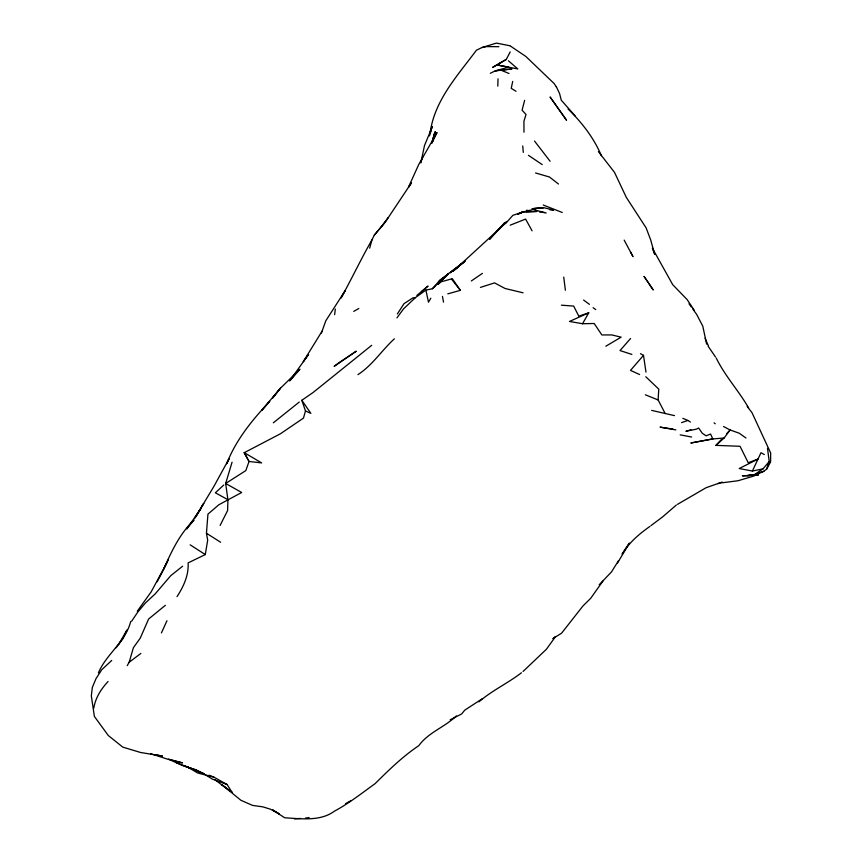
<?xml version="1.0" encoding="UTF-8"?>
<svg xmlns="http://www.w3.org/2000/svg" width="862" height="862" viewBox="0 0 862 862"><rect width="100%" height="100%" fill="white"/><g stroke="black" fill="none" stroke-linecap="round" stroke-linejoin="round"><path stroke-width="1.29" d="M232.061 462.194L225.661 483.474L227.913 499.712L227.611 510.519L220.112 525.432M497.805 86.114L498.031 78.787M674.493 415.624L665.152 413.501L658.126 399.957L658.762 389.128L645.789 376.748M177.022 596.644C183.52 586.666 188.918 575.073 188.11 562.897L205.285 554.578L207.688 540.151L206.449 533.255L207.936 514.151L218.819 504.787L241.683 492.493L225.661 483.474L245.832 470.587L249.043 461.461L244.291 452.669L280.409 433.791L303.467 418.102L305.482 410.958L301.829 400.291L313.197 392.425L371.705 345.306M334.639 314.641L335.307 309.059M93.829 708.047C95.434 697.832 101.102 688.932 108.073 681.508M432.918 141.217L434.448 133.545L431.851 143.017M420.828 162.929L424.503 145.527L432.422 126.445L430.213 132.145C434.965 99.766 457.7 75.414 476.406 50.244L481.955 47.539L496.469 43.1L509.776 45.74M512.707 81.416L511.241 88.355L515.993 91.264M524.635 100.304L522.092 110.185L526.046 114.517L523.924 121.24L523.988 132.209M369.669 248.181L371.953 239.895L374.291 235.143L385.54 221.728L411.476 182.787L408.642 187.226M127.231 665.647L129.16 662.253L133.384 647.728L140.28 638.085L148.609 619.024L165.375 605.296M431.905 142.941L435.288 131.584L432.002 142.532M429.481 135.894L431.323 129.99M751.222 474.682L747.408 475.673L758.582 474.843L742.397 475.846C750.748 475.673 760.015 474.671 766.609 469.154L769.227 461.526L767.503 448.326M420.925 162.056L422.66 157.132M321.429 333.012L325.804 320.793L345.091 290.774L341.417 297.412M168.381 559.686L163.381 569.825C171.301 551.799 179.576 533.89 194.058 519.894L186.72 528.956L201.331 507.901L195.006 517.836L203.637 503.548L195.006 517.836M130.722 621.448C125.486 642.071 106.371 653.956 98.387 672.888M226.695 463.745C235.886 439.889 252.383 419.837 269.687 401.39L261.649 410.506L279.838 388.816L299.911 369.238L290.472 380.067M408.48 187.129L418.781 164.437L437.023 132.511L432.713 141.497M227.148 462.969L229.141 458.584L213.916 486.383L201.374 507.222M161.431 632.902L166.959 620.748M721.257 439.588L715.945 445.363L740.027 446.29L748.248 462.754L758.01 459.058L739.219 468.54L752.386 471.04L760.984 452.722L764.282 454.554M371.953 239.895C360.962 259.053 351.61 279.029 340.824 298.371M166.668 563.188L151.119 591.925L137.295 611.19M506.285 59.424L492.644 67.398L506.285 59.424L510.196 51.903M157.132 581.818L163.22 570.288M766.609 469.154L770.585 462.021L770.671 453.024L752.02 412.715L747.16 406.401M588.746 312.831L569.491 321.451L582.54 323.735L588.746 312.831L578.801 316.171L573.672 306.075L561.388 305.18M617.558 562.951L628.872 543.933M430.828 298.198L428.479 302.185L425.893 290.095L432.368 288.759L436.129 285.322M322.237 330.9L303.273 361.674L308.542 354.476L289.567 380.972M118.794 644.162L127.037 629.982L122.857 638.785L116.079 647.793M618.528 560.656L611.503 571.905L599.209 584.759M131.681 621.146L137.694 612.203L145.29 603.12L155.235 593.843L170.784 575.644L182.636 566.205M397.371 313.919L403.966 303.704L412.963 297.853L415.43 297.616L425.893 290.095M629.303 543.071L622.116 554.126C628.98 542.737 639.065 533.998 649.851 526.466M602.915 581.063L590.772 598.217L582.874 606.072L561.582 633.204L552.79 638.645M396.94 317.862L403.556 308.855L415.43 297.616M715.945 445.363L724.112 438.015L730.103 429.966L739.24 433.22L745.942 438.015M381.413 226.641L388.202 217.558M291.356 378.871L295.267 374M374.291 235.143L385.54 221.728M754.056 474.843L762.989 468.874L769.227 461.526M640.466 353.711L643.505 355.349L630.51 370.391L639.593 374.528M432.368 288.759L439.846 280.161L465.135 261.046L453.24 270.916L456.828 268.147M630.564 338.518L620.015 350.554L631.878 354.422M505.574 223.603L512.836 215.36L522.792 212.03L533.222 209.552L546.152 213M726.569 433.812L730.103 429.966L723.552 426.528M437.831 284.503L448.434 273.566L437.831 284.503L441.172 281.788L452.313 278.706L460.362 290.332L447.798 293.856M523.051 671.466L546.411 649.248L555.43 636.727L553.415 638.322M394.365 338.82C381.769 350.36 372.503 365.165 357.935 374.647M504.863 223.797L457 267.694L450.266 272.726M111.715 660.454L101.759 669.731L95.994 678.663L92.331 687.413L91.329 695.946L94.389 716.441L108.3 735.523L122.792 747.128L140.452 752.451L162.519 756.114L156.194 754.789M223.764 485.037L215.349 492.773L227.913 499.712M499.938 228.602L497.126 231.178L504.723 222.795L506.975 221.448M676.358 505.024L662.544 516.952L650.907 525.669M482.429 698.651L464.79 710.126L461.601 713.995L450.158 719.792M416.885 295.44L428.058 286.065L421.346 291.668M453.24 270.916L464.564 261.531L450.373 272.586M508.429 60.803L517.803 68.928L497.622 65.103L501.102 62.376M299.276 402.037L273.319 422.811M448.348 274.159L439.124 281.131M478.938 701.862C491.976 690.494 507.793 683.286 521.456 672.769M129.16 662.253L140.862 653.439M440.126 280.462L444.167 277.521M471.32 280.969L482.397 273.373M456.386 715.891C444.803 727.194 428.554 732.226 418.803 745.652C402.608 756.534 388.762 770.111 375.078 783.666C361.792 793.223 348.894 803.395 334.424 811.174C320.438 821.529 301.15 818.749 284.708 817.769L272.748 810.032M677.467 504.367L706.021 487.752L722.216 482.041M520.54 213.377L522.792 212.03L536.875 211.449L526.089 211.783M605.846 346.212L621.125 337.171L611.848 334.93L601.859 334.941L594.198 323.498L582.54 323.735M353.732 311.376L358.807 308.488M345.576 803.664L351.049 800.572M517.696 214.239L522.307 211.901M490.338 73.302L495.23 70.846L508.742 67.107L497.622 65.103M517.943 214.304L522.792 212.03M510.207 225.187L525.604 219.077L532.08 230.833M681.551 422.639L687.887 420.451L690.397 422.046M754.239 475.932L738.001 480.748L721.44 482.892M480.457 287.391L494.54 282.887L505.046 288.479L523.072 292.811M690.936 429.761L685.883 431.291L696.485 429.136L698.629 428.005L702.379 433.381L706.204 435.816L710.547 434.017L712.82 438.92L724.112 438.015M757.579 473.022L763.937 471.374M541.067 208.27L543.556 207.667L553.695 210.048L549.859 209.822M752.386 471.04L762.989 468.874M481.955 47.539L486.61 46.602L498.872 46.688M305.493 818.092L309.113 817.51M717.647 483.593L720.136 483.259M500.779 70.091L495.23 70.846L511.974 68.992L500.779 70.091L508.989 73.486M533.966 208.399L543.556 207.667L531.973 208.787L535.808 209.003M294.33 818.9L300.526 818.447M691.636 437.034L680.172 434.847M675.862 429.901L660.023 427.143L672.866 429.05M526.499 210.263L530.367 210.77M539.407 211.944L544.568 212.612M272.758 809.892L279.299 813.933L270.496 809.224L262.867 806.864L252.523 805.388L240.875 800.259L221.717 784.582L232.46 792.512M231.759 791.866L227.105 784.528L213.927 777.158L197.624 772.977L187.733 767.051L176.16 762.611M651.65 410.377L665.152 413.501M535.55 172.971L549.45 177.001L558.468 184.005M196.471 770.1L182.087 765.381L168.435 759.11L182.464 762.892L167.25 759.077L150.872 753.754M227.083 784.506L212.375 779.119L204.79 774.399M543.222 205.016L562.261 212.483M204.089 773.839L184.069 765.865L196.708 770.154L204.089 773.839L187.733 767.051M645.369 394.796L658.126 399.957M209.024 775.175L213.927 777.158M682.844 418.339L687.887 420.451M305.482 410.958L310.859 413.372L301.829 400.291M244.291 452.669L261.639 462.916L249.043 461.461L244.194 452.733M206.449 533.255L220.629 542.241M190.157 544.827L205.285 554.578M528.438 155.322L542.209 164.599M215.026 779.798L230.52 791.445M510.239 45.945L525.842 56.45L554.018 83.442L556.453 86.954M593.11 307.712L595.728 309.598M583.606 300.062L589.414 304.329M714.092 422.854L715.234 423.781M568.058 109.021C581.828 122.426 593.886 137.942 601.396 155.742M575.137 115.874L561.281 100.207L559.567 93.538L556.292 86.599M598.379 151.604L614.509 172.368L626.286 197.333L646.091 227.837L650.627 239.755L654.721 254.333L652.782 249.323M451.472 279.051L460.362 290.332M550.096 161.248L534.505 141.045M689.018 303.769L691.292 306.937M692.811 309.049L696.604 314.328L702.778 326.116L706.614 344.132M708.252 346.405L715.503 356.987M694.373 310.471L687.165 299.62L672.726 284.686L652.297 248.073M716.236 358.042C725.007 376.069 738.691 390.669 748.604 407.909M630.521 252.027L632.999 256.65L624.174 240.11M705.084 338.216L708.359 345.834M442.465 296.42L443.542 302.153M643.505 355.349L645.972 372.115M563.737 277.111L565.386 290.257M522.728 145.947L523.299 152.412M273.222 397.242L272.661 397.975L280.441 388.191L273.222 397.242M504.723 222.795L489.724 239.162L504.723 222.795M339.122 362.643L334.122 366.361L356.297 351.179L339.122 362.643M712.82 438.92L691.044 442.96L712.82 438.92M566.506 120.206L550.182 97.137L566.506 120.206M653.116 289.794L644.119 276.476L653.116 289.794"/></g></svg>
